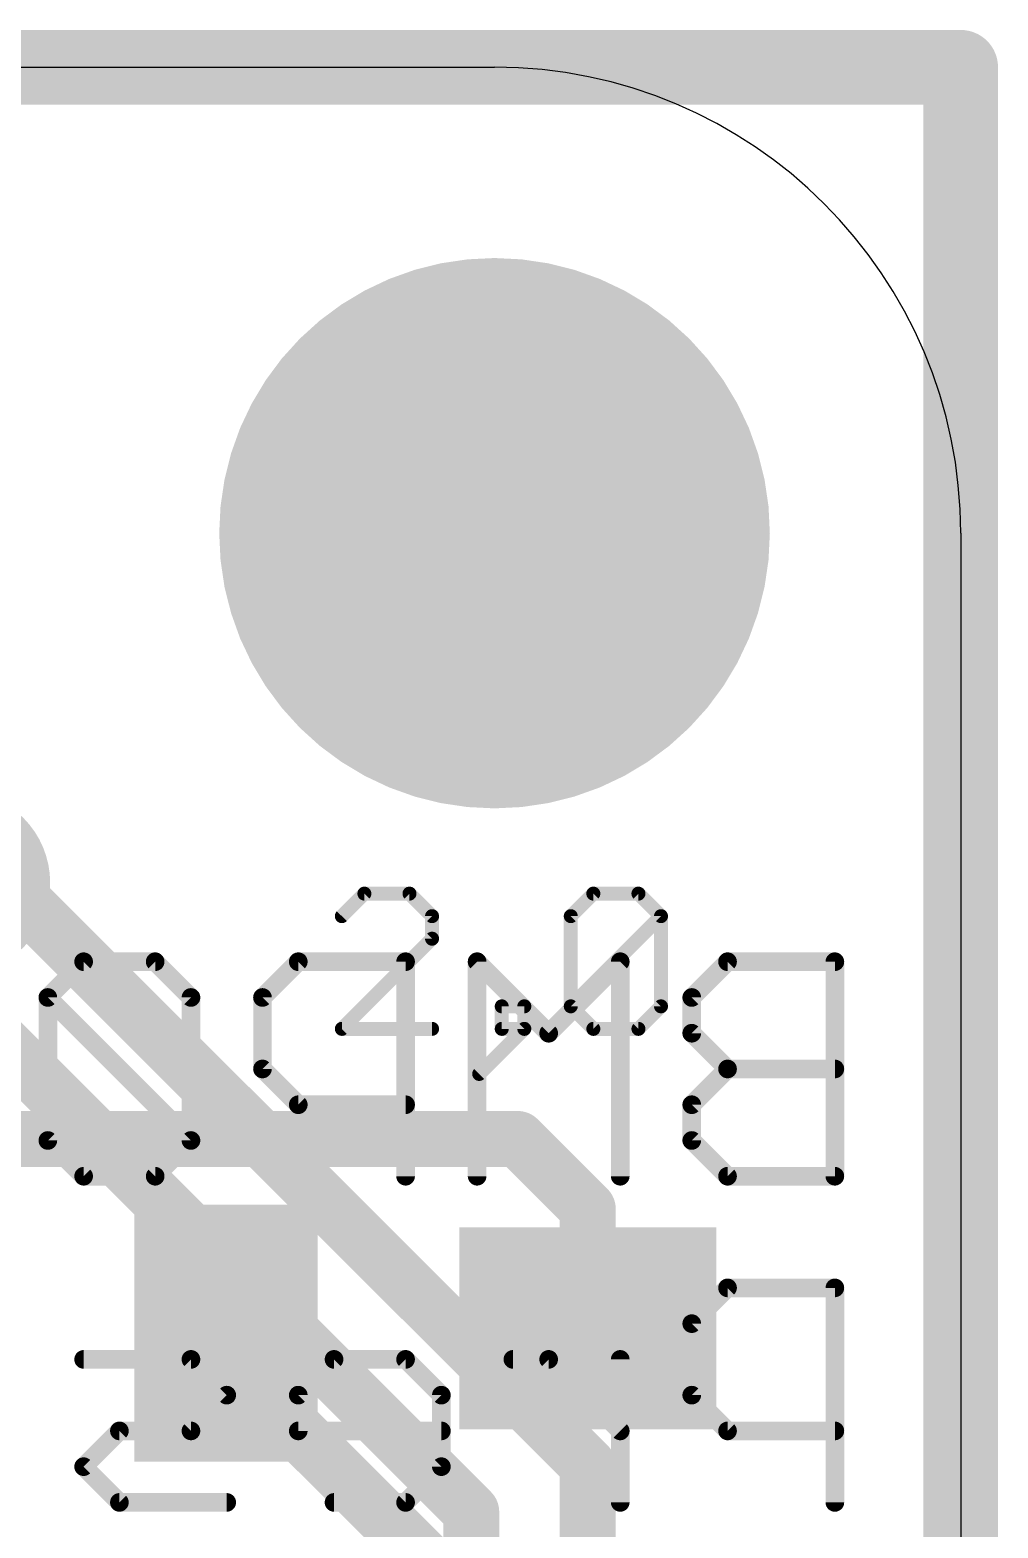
# Model space of a CAD drawing. Extents: x -0.2 to 20.5, y -0.2 to 20.5.
# Drawn here: x 15.25 to 20.52, y 12.36 to 20.52 of the extents above; entities that cross this region are included whole.
import ezdxf

# ---------------------------------------------------------------- set-up
doc = ezdxf.new("R2010")
doc.units = 0
for name, color, linetype in [('1', 12, 'CONTINUOUS'), ('16', 132, 'CONTINUOUS'), ('17', 110, 'CONTINUOUS'), ('20', 53, 'CONTINUOUS'), ('22', 6, 'CONTINUOUS'), ('48', 253, 'CONTINUOUS')]:
    doc.layers.add(name, color=color, linetype=linetype)

# ---------------------------------------------------------------- blocks, each defined once
blk = doc.blocks.new('RECT')
blk.add_solid([(-0.5, -0.5), (0.5, -0.5), (-0.5, 0.5), (0.5, 0.5)])
blk = doc.blocks.new('ROUNDP')
at = {"const_width": 0.5}
blk.add_lwpolyline([(0, -0.25, 1), (0, 0.25, 1), (0, -0.25)], format="xyb", dxfattribs=at)
blk = doc.blocks.new('PIE')
at = {"const_width": 0.5}
blk.add_lwpolyline([(0, -0.25, 1), (0, 0.25, 1), (0, -0.25)], format="xyb", dxfattribs=at)

msp = doc.modelspace()

# ---------------------------------------------------------------- linework, layer by layer
at = {"layer": '1', "const_width": 0.3048}
for points in [[(14.351, 14.478), (17.907, 14.478)], [(17.907, 14.478), (18.288, 14.097)], [(18.288, 14.097), (18.288, 13.446)], [(16.317, 13.274), (16.317, 13.419)], [(18.034, 11.557), (16.317, 13.274)]]:
    msp.add_lwpolyline(points, dxfattribs=at)
at = {"layer": '1', "const_width": 0.1524}
for points in [[(17.9609, 14.5319, 1), (17.8531, 14.4241)], [(17.907, 14.4018, 1), (17.907, 14.5542)], [(18.3642, 14.097, 1), (18.2118, 14.097)], [(18.2341, 14.0431, 1), (18.3419, 14.1509)], [(16.3932, 13.419, 1), (16.2408, 13.419)], [(18.2118, 13.446, 1), (18.3642, 13.446)], [(16.3709, 13.3279, 1), (16.2631, 13.2201)], [(16.2408, 13.274, 1), (16.3932, 13.274)]]:
    msp.add_lwpolyline(points, format="xyb", dxfattribs=at)
at = {"layer": '16'}
for points, const_width in [([(0, 20.32), (20.32, 20.32)], 0.4064), ([(20.32, 20.32), (20.32, 0)], 0.4064), ([(14.732, 16.256), (18.288, 12.7)], 0.3048), ([(17.653, 12.446), (14.478, 15.621)], 0.3048), ([(18.288, 12.7), (18.288, 7.747)], 0.3048), ([(17.653, 8.509), (17.653, 12.446)], 0.3048)]:
    msp.add_lwpolyline(points, dxfattribs=dict(at, const_width=const_width))
for points, const_width in [([(20.4216, 20.32, 1), (20.2184, 20.32)], 0.2032), ([(20.32, 20.2184, 1), (20.32, 20.4216)], 0.2032), ([(18.3642, 12.7, 1), (18.2118, 12.7)], 0.1524), ([(18.2341, 12.6461, 1), (18.3419, 12.7539)], 0.1524), ([(17.7292, 12.446, 1), (17.5768, 12.446)], 0.1524), ([(17.5991, 12.3921, 1), (17.7069, 12.4999)], 0.1524)]:
    msp.add_lwpolyline(points, format="xyb", dxfattribs=dict(at, const_width=const_width))
at = {"layer": '20'}
for p, q in [((2.54, 20.32), (17.78, 20.32)), ((20.32, 17.78), (20.32, 2.54))]:
    msp.add_line(p, q, dxfattribs=at)
msp.add_arc((17.78, 17.78), 2.54, 0, 90, dxfattribs=at)
at = {"layer": '22', "const_width": 0.1016}
for points in [[(15.5413, 15.4442), (15.3464, 15.2493)], [(15.9311, 15.4442), (15.5413, 15.4442)], [(16.126, 15.2493), (15.9311, 15.4442)], [(16.7107, 15.4442), (16.5158, 15.2493)], [(17.2954, 15.4442), (16.7107, 15.4442)], [(17.2954, 14.2748), (17.2954, 15.4442)], [(18.075, 15.0544), (17.6852, 15.4442)], [(17.6852, 15.4442), (17.6852, 14.2748)], [(18.4648, 15.4442), (18.075, 15.0544)], [(18.4648, 14.2748), (18.4648, 15.4442)], [(19.0495, 15.4442), (18.8546, 15.2493)], [(19.6342, 15.4442), (19.0495, 15.4442)], [(19.6342, 14.2748), (19.6342, 15.4442)], [(15.3464, 15.2493), (15.3464, 14.4697)], [(16.126, 14.4697), (15.3464, 15.2493)], [(16.126, 14.4697), (16.126, 15.2493)], [(16.5158, 15.2493), (16.5158, 14.8595)], [(18.8546, 15.2493), (18.8546, 15.0544)], [(18.8546, 15.0544), (19.0495, 14.8595)], [(16.5158, 14.8595), (16.7107, 14.6646)], [(19.0495, 14.8595), (18.8546, 14.6646)], [(19.6342, 14.8595), (19.0495, 14.8595)], [(16.7107, 14.6646), (17.2954, 14.6646)], [(18.8546, 14.6646), (18.8546, 14.4697)], [(15.3464, 14.4697), (15.5413, 14.2748)], [(15.9311, 14.2748), (16.126, 14.4697)], [(18.8546, 14.4697), (19.0495, 14.2748)], [(15.5413, 14.2748), (15.9311, 14.2748)], [(19.0495, 14.2748), (19.6342, 14.2748)], [(19.0495, 13.6662), (18.8546, 13.4713)], [(19.6342, 13.6662), (19.0495, 13.6662)], [(19.6342, 12.4968), (19.6342, 13.6662)], [(18.8546, 13.4713), (18.8546, 13.0815)], [(16.126, 13.2764), (15.5413, 13.2764)], [(16.3209, 13.0815), (16.126, 13.2764)], [(16.9056, 13.2764), (16.7107, 13.0815)], [(17.2954, 13.2764), (16.9056, 13.2764)], [(17.4903, 13.0815), (17.2954, 13.2764)], [(18.075, 13.2764), (17.8801, 13.2764)], [(18.4648, 12.8866), (18.075, 13.2764)], [(18.4648, 12.4968), (18.4648, 13.2764)], [(16.126, 12.8866), (16.3209, 13.0815)], [(16.7107, 13.0815), (16.7107, 12.8866)], [(17.4903, 12.6917), (17.4903, 13.0815)], [(18.8546, 13.0815), (19.0495, 12.8866)], [(15.5413, 12.6917), (15.7362, 12.8866)], [(15.7362, 12.8866), (16.126, 12.8866)], [(16.7107, 12.8866), (17.4903, 12.8866)], [(19.0495, 12.8866), (19.6342, 12.8866)], [(15.7362, 12.4968), (15.5413, 12.6917)], [(17.2954, 12.4968), (17.4903, 12.6917)], [(16.3209, 12.4968), (15.7362, 12.4968)], [(16.9056, 12.4968), (17.2954, 12.4968)]]:
    msp.add_lwpolyline(points, dxfattribs=at)
at = {"layer": '22', "const_width": 0.0508}
for points in [[(15.5413, 15.4696, 1), (15.5413, 15.4188)], [(15.5593, 15.4262, 1), (15.5234, 15.4622)], [(15.9491, 15.4622, 1), (15.9132, 15.4262)], [(15.9311, 15.4188, 1), (15.9311, 15.4696)], [(16.7107, 15.4696, 1), (16.7107, 15.4188)], [(16.7287, 15.4262, 1), (16.6927, 15.4622)], [(17.3208, 15.4442, 1), (17.27, 15.4442)], [(17.2954, 15.4188, 1), (17.2954, 15.4696)], [(17.7032, 15.4622, 1), (17.6672, 15.4262)], [(17.7106, 15.4442, 1), (17.6598, 15.4442)], [(18.4902, 15.4442, 1), (18.4394, 15.4442)], [(18.4828, 15.4262, 1), (18.4468, 15.4622)], [(19.0495, 15.4696, 1), (19.0495, 15.4188)], [(19.0675, 15.4262, 1), (19.0315, 15.4622)], [(19.6596, 15.4442, 1), (19.6088, 15.4442)], [(19.6342, 15.4188, 1), (19.6342, 15.4696)], [(15.3718, 15.2493, 1), (15.321, 15.2493)], [(15.3644, 15.2673, 1), (15.3285, 15.2313)], [(15.3285, 15.2673, 1), (15.3644, 15.2313)], [(16.1514, 15.2493, 1), (16.1006, 15.2493)], [(16.108, 15.2313, 1), (16.144, 15.2673)], [(16.4978, 15.2673, 1), (16.5338, 15.2313)], [(16.5412, 15.2493, 1), (16.4904, 15.2493)], [(18.8366, 15.2673, 1), (18.8726, 15.2313)], [(18.88, 15.2493, 1), (18.8292, 15.2493)], [(18.057, 15.0724, 1), (18.093, 15.0364)], [(18.057, 15.0364, 1), (18.093, 15.0724)], [(18.8726, 15.0724, 1), (18.8366, 15.0364)], [(18.8292, 15.0544, 1), (18.88, 15.0544)], [(16.5338, 14.8775, 1), (16.4978, 14.8415)], [(16.4904, 14.8595, 1), (16.5412, 14.8595)], [(19.0495, 14.8849, 1), (19.0495, 14.8341)], [(19.0675, 14.8415, 1), (19.0315, 14.8775)], [(19.0315, 14.8415, 1), (19.0675, 14.8775)], [(19.6342, 14.8341, 1), (19.6342, 14.8849)], [(16.7107, 14.69, 1), (16.7107, 14.6392)], [(16.6927, 14.6466, 1), (16.7287, 14.6826)], [(17.2954, 14.6392, 1), (17.2954, 14.69)], [(18.8366, 14.6826, 1), (18.8726, 14.6466)], [(18.88, 14.6646, 1), (18.8292, 14.6646)], [(15.3644, 14.4877, 1), (15.3285, 14.4517)], [(15.321, 14.4697, 1), (15.3718, 14.4697)], [(16.1006, 14.4697, 1), (16.1514, 14.4697)], [(16.144, 14.4517, 1), (16.108, 14.4877)], [(16.108, 14.4517, 1), (16.144, 14.4877)], [(18.8726, 14.4877, 1), (18.8366, 14.4517)], [(18.8292, 14.4697, 1), (18.88, 14.4697)], [(15.5413, 14.3002, 1), (15.5413, 14.2494)], [(15.5234, 14.2568, 1), (15.5593, 14.2928)], [(15.9132, 14.2928, 1), (15.9491, 14.2568)], [(15.9311, 14.2494, 1), (15.9311, 14.3002)], [(17.27, 14.2748, 1), (17.3208, 14.2748)], [(17.6598, 14.2748, 1), (17.7106, 14.2748)], [(18.4394, 14.2748, 1), (18.4902, 14.2748)], [(19.0495, 14.3002, 1), (19.0495, 14.2494)], [(19.0315, 14.2568, 1), (19.0675, 14.2928)], [(19.6088, 14.2748, 1), (19.6596, 14.2748)], [(19.6342, 14.2494, 1), (19.6342, 14.3002)], [(19.0495, 13.6916, 1), (19.0495, 13.6408)], [(19.0675, 13.6482, 1), (19.0315, 13.6842)], [(19.6596, 13.6662, 1), (19.6088, 13.6662)], [(19.6342, 13.6408, 1), (19.6342, 13.6916)], [(18.8366, 13.4893, 1), (18.8726, 13.4533)], [(18.88, 13.4713, 1), (18.8292, 13.4713)], [(15.5413, 13.3018, 1), (15.5413, 13.251)], [(16.144, 13.2944, 1), (16.1081, 13.2584)], [(16.126, 13.251, 1), (16.126, 13.3018)], [(16.9056, 13.3018, 1), (16.9056, 13.251)], [(16.9236, 13.2584, 1), (16.8876, 13.2944)], [(17.3134, 13.2944, 1), (17.2774, 13.2584)], [(17.2954, 13.251, 1), (17.2954, 13.3018)], [(17.8801, 13.3018, 1), (17.8801, 13.251)], [(18.093, 13.2944, 1), (18.057, 13.2584)], [(18.075, 13.251, 1), (18.075, 13.3018)], [(18.4902, 13.2764, 1), (18.4394, 13.2764)], [(16.3389, 13.0635, 1), (16.3029, 13.0995)], [(16.3029, 13.0635, 1), (16.3389, 13.0995)], [(16.6927, 13.0995, 1), (16.7287, 13.0635)], [(16.7361, 13.0815, 1), (16.6853, 13.0815)], [(17.5157, 13.0815, 1), (17.4649, 13.0815)], [(17.4723, 13.0635, 1), (17.5083, 13.0995)], [(18.8726, 13.0995, 1), (18.8366, 13.0635)], [(18.8292, 13.0815, 1), (18.88, 13.0815)], [(15.7362, 12.912, 1), (15.7362, 12.8612)], [(15.7542, 12.8686, 1), (15.7183, 12.9046)], [(16.1081, 12.9046, 1), (16.144, 12.8686)], [(16.126, 12.8612, 1), (16.126, 12.912)], [(16.7107, 12.912, 1), (16.7107, 12.8612)], [(16.6853, 12.8866, 1), (16.7361, 12.8866)], [(17.4903, 12.8612, 1), (17.4903, 12.912)], [(18.4468, 12.8686, 1), (18.4828, 12.9046)], [(19.0495, 12.912, 1), (19.0495, 12.8612)], [(19.0315, 12.8686, 1), (19.0675, 12.9046)], [(19.6342, 12.8612, 1), (19.6342, 12.912)], [(15.5593, 12.7097, 1), (15.5234, 12.6737)], [(17.5083, 12.6737, 1), (17.4723, 12.7097)], [(15.5234, 12.7097, 1), (15.5593, 12.6737)], [(17.4649, 12.6917, 1), (17.5157, 12.6917)], [(15.7362, 12.5222, 1), (15.7362, 12.4714)], [(15.7183, 12.4788, 1), (15.7542, 12.5148)], [(16.3209, 12.4714, 1), (16.3209, 12.5222)], [(16.9056, 12.5222, 1), (16.9056, 12.4714)], [(17.2774, 12.5148, 1), (17.3134, 12.4788)], [(17.2954, 12.4714, 1), (17.2954, 12.5222)], [(18.4394, 12.4968, 1), (18.4902, 12.4968)], [(19.6088, 12.4968, 1), (19.6596, 12.4968)]]:
    msp.add_lwpolyline(points, format="xyb", dxfattribs=at)
at = {"layer": '48', "const_width": 0.0762}
for points in [[(17.071, 15.8153), (16.9481, 15.6925)], [(17.3167, 15.8153), (17.071, 15.8153)], [(17.4396, 15.6925), (17.3167, 15.8153)], [(18.1955, 15.6925), (18.3183, 15.8153)], [(18.3183, 15.8153), (18.5641, 15.8153)], [(18.5641, 15.8153), (18.6869, 15.6925)], [(17.4396, 15.5696), (17.4396, 15.6925)], [(18.1955, 15.201), (18.1955, 15.6925)], [(18.1955, 15.201), (18.6869, 15.6925)], [(18.6869, 15.6925), (18.6869, 15.201)], [(16.9481, 15.0781), (17.4396, 15.5696)], [(17.9423, 15.201), (17.8194, 15.201)], [(17.8194, 15.201), (17.8194, 15.0781)], [(17.9423, 15.0781), (17.9423, 15.201)], [(18.3183, 15.0781), (18.1955, 15.201)], [(18.6869, 15.201), (18.5641, 15.0781)], [(17.4396, 15.0781), (16.9481, 15.0781)], [(17.6965, 14.8324), (17.9423, 15.0781)], [(17.8194, 15.0781), (17.9423, 15.0781)], [(18.5641, 15.0781), (18.3183, 15.0781)]]:
    msp.add_lwpolyline(points, dxfattribs=at)
at = {"layer": '48', "const_width": 0.0381}
for points in [[(17.071, 15.8344, 1), (17.071, 15.7963)], [(17.0844, 15.8019, 1), (17.0575, 15.8288)], [(17.3302, 15.8288, 1), (17.3032, 15.8019)], [(17.3167, 15.7963, 1), (17.3167, 15.8344)], [(18.3183, 15.8344, 1), (18.3183, 15.7963)], [(18.3318, 15.8019, 1), (18.3049, 15.8288)], [(18.5775, 15.8288, 1), (18.5506, 15.8019)], [(18.5641, 15.7963, 1), (18.5641, 15.8344)], [(16.9346, 15.7059, 1), (16.9616, 15.679)], [(17.4586, 15.6925, 1), (17.4205, 15.6925)], [(17.4261, 15.679, 1), (17.4531, 15.7059)], [(18.2145, 15.6925, 1), (18.1764, 15.6925)], [(18.182, 15.7059, 1), (18.2089, 15.679)], [(18.706, 15.6925, 1), (18.6679, 15.6925)], [(18.7004, 15.679, 1), (18.6735, 15.7059)], [(18.6735, 15.679, 1), (18.7004, 15.7059)], [(17.4531, 15.5561, 1), (17.4261, 15.5831)], [(17.4205, 15.5696, 1), (17.4586, 15.5696)], [(17.8384, 15.201, 1), (17.8003, 15.201)], [(17.8194, 15.22, 1), (17.8194, 15.1819)], [(17.9613, 15.201, 1), (17.9232, 15.201)], [(17.9423, 15.1819, 1), (17.9423, 15.22)], [(18.2089, 15.2144, 1), (18.182, 15.1875)], [(18.182, 15.2144, 1), (18.2089, 15.1875)], [(18.1764, 15.201, 1), (18.2145, 15.201)], [(18.6679, 15.201, 1), (18.706, 15.201)], [(18.7004, 15.1875, 1), (18.6735, 15.2144)], [(16.9481, 15.0972, 1), (16.9481, 15.0591)], [(16.9346, 15.0916, 1), (16.9616, 15.0646)], [(17.4396, 15.0591, 1), (17.4396, 15.0972)], [(17.8194, 15.0972, 1), (17.8194, 15.0591)], [(17.9557, 15.0646, 1), (17.9288, 15.0916)], [(17.9423, 15.0591, 1), (17.9423, 15.0972)], [(18.3183, 15.0972, 1), (18.3183, 15.0591)], [(18.3049, 15.0646, 1), (18.3318, 15.0916)], [(18.5506, 15.0916, 1), (18.5775, 15.0646)], [(18.5641, 15.0591, 1), (18.5641, 15.0972)], [(17.8003, 15.0781, 1), (17.8384, 15.0781)], [(17.9232, 15.0781, 1), (17.9613, 15.0781)], [(17.683, 14.8458, 1), (17.71, 14.8189)]]:
    msp.add_lwpolyline(points, format="xyb", dxfattribs=at)

# ---------------------------------------------------------------- block references
at = {"layer": '1'}
msp.add_blockref('PIE', (14.859, 15.875), dxfattribs=at)
at = {"layer": '1', "yscale": 1.4, "rotation": 180}
msp.add_blockref('RECT', (16.317, 13.419), dxfattribs=at)
at = {"layer": '1', "xscale": 1.1, "yscale": 1.4, "rotation": 90}
msp.add_blockref('RECT', (18.288, 13.446), dxfattribs=at)
at = {"layer": '17', "xscale": 3, "yscale": 3}
msp.add_blockref('ROUNDP', (17.78, 17.78), dxfattribs=at)
msp.add_blockref('ROUNDP', (17.78, 17.78), dxfattribs=at)

doc.saveas('drawing.dxf')
